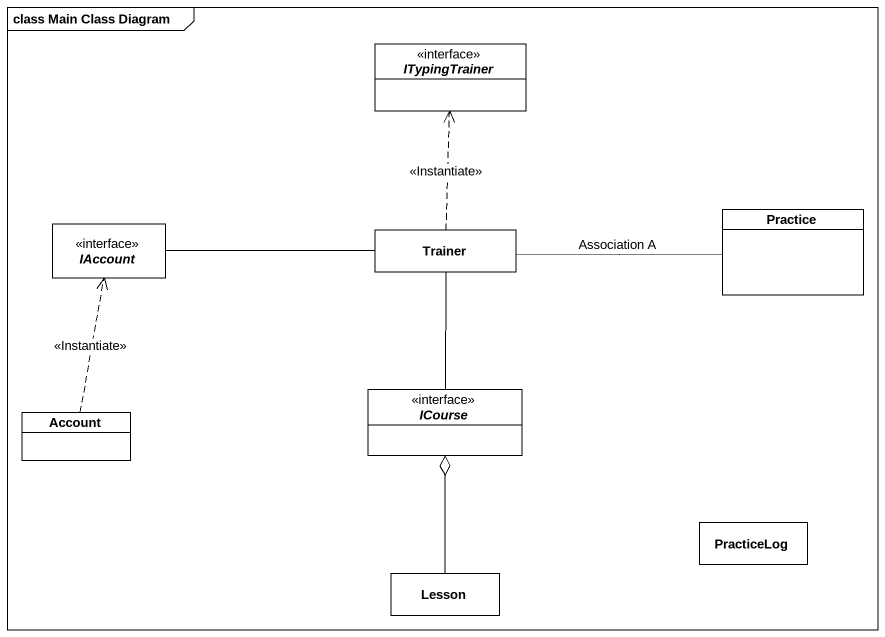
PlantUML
@startuml
mainframe class Main Class Diagram
hide circle
hide empty members
interface ITypingTrainer
interface IAccount
class Trainer
class Practice
class Account
interface ICourse
class PracticeLog
class Lesson
Trainer .up.> ITypingTrainer : <<Instantiate>>
Trainer -left- IAccount
Trainer -right- Practice : Association A
Trainer -- ICourse
Account .up.> IAccount : <<Instantiate>>
Lesson -up-o ICourse
@enduml
